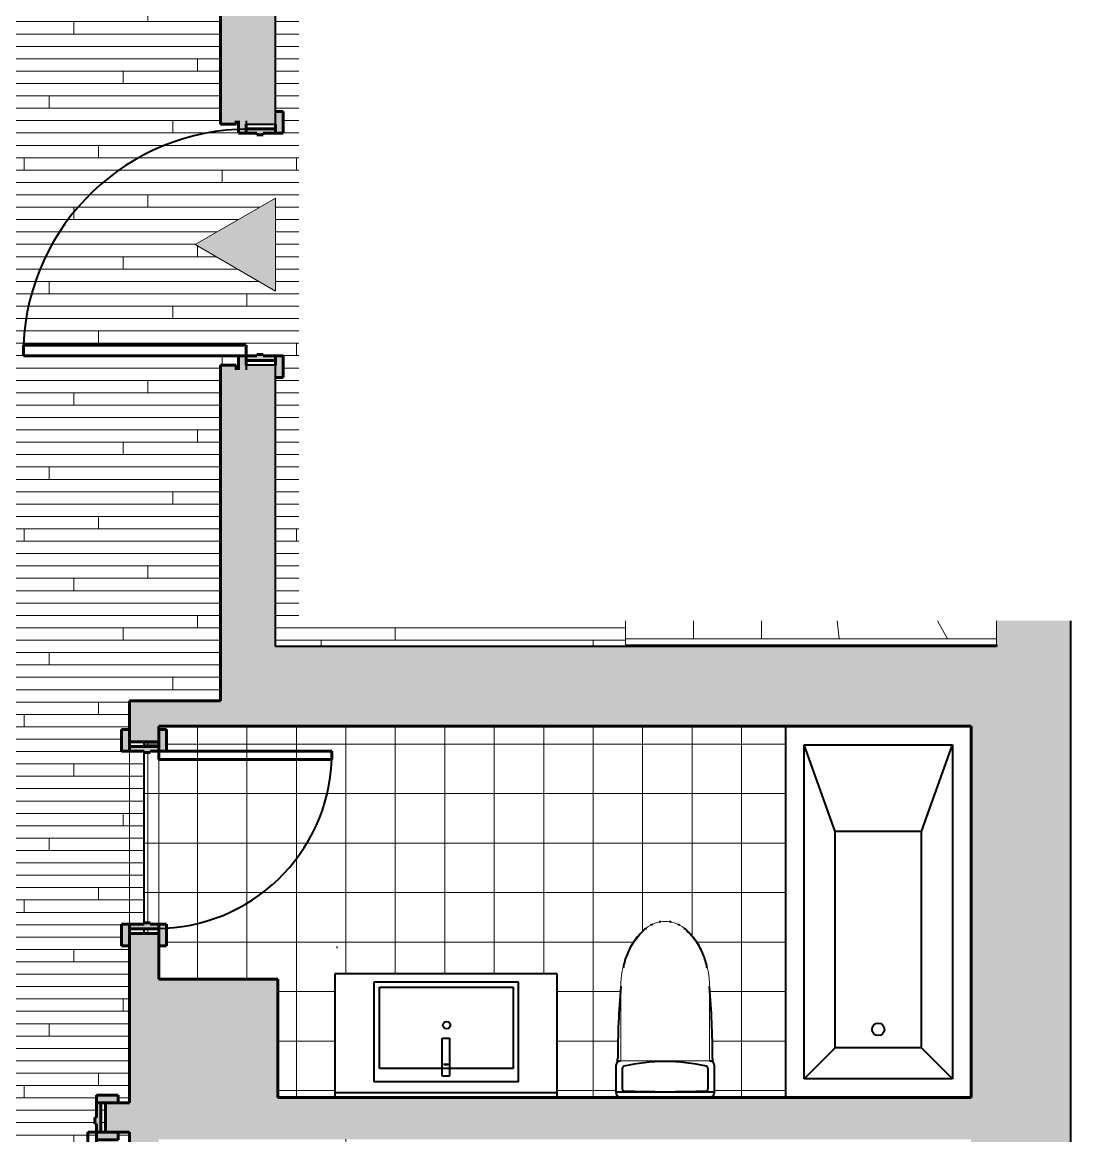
# Model space of a CAD drawing. Header units: inches. Extents: x 247 to 1312, y -3936 to 1080.
# Drawn here: x 491.7 to 661.2, y -3751.3 to -3571.3 of the extents above; entities that cross this region are included whole.
import ezdxf

# ---------------------------------------------------------------- set-up
doc = ezdxf.new("R2010")
doc.units = ezdxf.units.IN
doc.header["$MEASUREMENT"] = 0
for name, color, linetype, lineweight in [('A-DETL', 90, 'Continuous', 9), ('A-DETL-GENF', 92, 'Continuous', 9), ('A-DOOR', 31, 'Continuous', 40), ('A-DOOR-FRAM', 31, 'Continuous', 40), ('A-FLOR', 192, 'Continuous', 40), ('A-FLOR-PATT', 8, 'Continuous', 40), ('A-WALL', 113, 'Continuous', 18), ('A-WALL-PATT', 111, 'Continuous', 18), ('I-WALL', 2, 'Continuous', 40), ('P-SANR-FIXT', 6, 'Continuous', 40), ('Q-CASE', 31, 'Continuous', 40)]:
    doc.layers.add(name, color=color, linetype=linetype, lineweight=lineweight)

# ---------------------------------------------------------------- blocks, each defined once
blk = doc.blocks.new('EMBARC Door - A - 36_ x 84_-1819271-UNIT 8')
at = {"layer": 'A-DOOR-FRAM'}
h = blk.add_hatch(color=135, dxfattribs=at)
h.paths.add_polyline_path([(21.5, 2.38), (21.5, 3.63), (18, 3.63), (18, 2.38), (19.5, 2.38)], flags=0)
h.paths.add_polyline_path([(-18, 3.63), (-21.5, 3.63), (-21.5, 2.38), (-18, 2.38)], flags=0)
h = blk.add_hatch(color=135, dxfattribs=at)
h.paths.add_polyline_path([(18.75, -2.37), (18.75, 2.38), (18, 2.38), (18, 0.38), (17.75, 0.38), (17.75, -0.62), (18, -0.62), (18, -2.37)], flags=0)
h.paths.add_polyline_path([(-17.75, 0.38), (-18, 0.38), (-18, 2.38), (-18.75, 2.38), (-18.75, -2.37), (-18, -2.37), (-18, -0.62), (-17.75, -0.62)], flags=0)
h = blk.add_hatch(color=135, dxfattribs=at)
h.paths.add_polyline_path([(20.22, -3.62), (20.22, -2.37), (18, -2.37), (18, -3.62), (19.5, -3.62)], flags=0)
h.paths.add_polyline_path([(-18, -2.37), (-20, -2.37), (-20, -3.62), (-18, -3.62)], flags=0)
at = {"layer": 'A-DOOR', "color": 10, "lineweight": 60}
for p, q in [((16.25, -2.37), (16.25, -38.37)), ((18, -2.37), (16.25, -2.37)), ((18, -2.37), (18, -38.37)), ((18, -38.37), (16.25, -38.37))]:
    blk.add_line(p, q, dxfattribs=at)
at = {"layer": 'A-DOOR', "color": 250}
blk.add_arc((17.73, -1.99), 36.41, 180, 267.6784, dxfattribs=at)
at = {"layer": 'A-DOOR-FRAM', "color": 10, "lineweight": 60}
for p, q in [((-21.5, 2.38), (-21.5, 3.63)), ((-21.5, 3.63), (-18, 3.63)), ((-18, 3.63), (-18, 2.38)), ((18, 3.63), (21.5, 3.63)), ((18, 2.38), (18, 3.63)), ((21.5, 3.63), (21.5, 2.38)), ((-18, 2.38), (-19.5, 2.38)), ((-18.75, -2.37), (-18.75, 2.38)), ((-18.75, 2.38), (-18, 2.38)), ((-18, 2.38), (-18, 0.38)), ((19.5, 2.38), (18, 2.38)), ((18, 2.38), (18.75, 2.38)), ((18, 0.38), (18, 2.38)), ((18.75, 2.38), (18.75, -2.37)), ((-18, 0.38), (-17.75, 0.38)), ((-17.75, 0.38), (-17.75, -0.62)), ((17.75, 0.38), (18, 0.38)), ((17.75, -0.62), (17.75, 0.38)), ((-18, -0.62), (-18, -2.37)), ((-17.75, -0.62), (-18, -0.62)), ((18, -0.62), (17.75, -0.62)), ((18, -2.37), (18, -0.62)), ((-19.5, -2.37), (-18, -2.37)), ((-18, -2.37), (-18.75, -2.37)), ((-18, -2.37), (-18, -3.62)), ((18, -3.62), (18, -2.37)), ((18, -2.37), (19.5, -2.37)), ((18.75, -2.37), (18, -2.37)), ((-18, -3.62), (-20, -3.62)), ((20.22, -3.62), (18, -3.62))]:
    blk.add_line(p, q, dxfattribs=at)
blk = doc.blocks.new('EMBARC Door - 28_ x 84_ -BATHROOM-1130415-UNIT 8')
at = {"layer": 'A-DOOR-FRAM'}
h = blk.add_hatch(color=135, dxfattribs=at)
h.paths.add_polyline_path([(-17.5, 2.375), (-14, 2.375), (-14, 3.625), (-17.5, 3.625)], flags=0)
h.paths.add_polyline_path([(14, 2.375), (17.5, 2.375), (17.5, 3.625), (14, 3.625)], flags=0)
h = blk.add_hatch(color=135, dxfattribs=at)
h.paths.add_polyline_path([(-14.75, -2.375), (-14, -2.375), (-14, -1), (-13.75, -1), (-13.75, 0), (-14, 0), (-14, 2.375), (-14.75, 2.375)], flags=0)
h.paths.add_polyline_path([(13.75, -1), (14, -1), (14, -2.375), (14.75, -2.375), (14.75, 2.375), (14, 2.375), (14, 0), (13.75, 0)], flags=0)
h = blk.add_hatch(color=135, dxfattribs=at)
h.paths.add_polyline_path([(-17.5, -3.625), (-14, -3.625), (-14, -2.375), (-17.5, -2.375)], flags=0)
h.paths.add_polyline_path([(14, -2.375), (14, -3.625), (17.5, -3.625), (17.5, -2.375), (15.5, -2.375)], flags=0)
at = {"layer": 'A-DOOR', "color": 10, "lineweight": 60}
for p, q in [((12.625, -2.375), (12.625, -30.375)), ((14, -2.375), (12.625, -2.375)), ((14, -2.375), (14, -30.375)), ((14, -30.375), (12.625, -30.375))]:
    blk.add_line(p, q, dxfattribs=at)
at = {"layer": 'A-DOOR', "color": 250}
blk.add_arc((13.725, -1.991), 28.405, 180, 267.78054, dxfattribs=at)
at = {"layer": 'A-DOOR-FRAM', "color": 10, "lineweight": 60}
for p, q in [((-17.5, 2.375), (-17.5, 3.625)), ((-17.5, 3.625), (-14, 3.625)), ((-14, 3.625), (-14, 2.375)), ((14, 3.625), (17.5, 3.625)), ((14, 2.375), (14, 3.625)), ((17.5, 3.625), (17.5, 2.375)), ((-14, 2.375), (-15.5, 2.375)), ((-14.75, -2.375), (-14.75, 2.375)), ((-14.75, 2.375), (-14, 2.375)), ((-14, 2.375), (-14, 0)), ((15.5, 2.375), (14, 2.375)), ((14, 2.375), (14.75, 2.375)), ((14, 0), (14, 2.375)), ((14.75, 2.375), (14.75, -2.375)), ((-14, 0), (-13.75, 0)), ((-13.75, 0), (-13.75, -1)), ((13.75, 0), (14, 0)), ((13.75, -1), (13.75, 0)), ((-14, -1), (-14, -2.375)), ((-13.75, -1), (-14, -1)), ((14, -1), (13.75, -1)), ((14, -2.375), (14, -1)), ((-17.5, -3.625), (-17.5, -2.375)), ((-15.5, -2.375), (-14, -2.375)), ((-14, -2.375), (-14.75, -2.375)), ((-14, -2.375), (-14, -3.625)), ((14, -3.625), (14, -2.375)), ((14, -2.375), (15.5, -2.375)), ((14.75, -2.375), (14, -2.375)), ((17.5, -2.375), (17.5, -3.625)), ((-14, -3.625), (-17.5, -3.625)), ((17.5, -3.625), (14, -3.625))]:
    blk.add_line(p, q, dxfattribs=at)
blk = doc.blocks.new('BaseCabinet_Floating_vanity single_medicine cabinet - BaseCabinet_Floating_vanity single_medicine cabinet-554004-UNIT 8')
at = {"layer": 'Q-CASE', "color": 250}
for p, q in [((-17.26, 0), (-17.26, -20)), ((18.68, -20), (18.68, 0)), ((-17.26, -0.75), (18.74, -0.75)), ((-11.01, -2.5), (12.36, -2.5)), ((-11.01, -2.5), (-11.01, -18.62)), ((0.14, -9.58), (0.14, -3.44)), ((0.14, -3.44), (1.33, -3.44)), ((1.33, -3.44), (1.33, -9.58)), ((12.36, -18.62), (12.36, -2.5)), ((-10.14, -17.83), (-10.14, -4.7)), ((-10.14, -4.7), (11.49, -4.7)), ((0.14, -5.31), (1.14, -5.31)), ((0.96, -5.31), (0.42, -5.31)), ((11.49, -4.7), (11.49, -17.83)), ((1.33, -9.58), (0.14, -9.58)), ((11.49, -17.83), (-10.14, -17.83)), ((-11.01, -18.62), (12.36, -18.62)), ((-17.26, -20), (18.68, -20)), ((18.24, -24.25), (18.41, -24.25))]:
    blk.add_line(p, q, dxfattribs=at)
blk.add_circle((0.61, -11.69), 0.595, dxfattribs=at)
blk = doc.blocks.new('Tub- Duravit Starck 30x60 4 frost - Tub- Duravit Starck 30x60 4 frost-1353276-UNIT 8')
at = {"layer": 'P-SANR-FIXT', "color": 250}
for p, q in [((-9.5, 7), (-23.5, 12)), ((-23.5, -12), (-23.5, 12)), ((-23.5, 12), (30.5, 12)), ((25.5, 7), (30.5, 12)), ((30.5, 12), (30.5, -12)), ((-9.5, 7), (-9.5, -7)), ((25.5, 7), (-9.5, 7)), ((25.5, 7), (25.5, -7)), ((-9.5, -7), (-23.5, -12)), ((25.5, -7), (-9.5, -7)), ((25.5, -7), (30.5, -12)), ((30.5, -12), (-23.5, -12)), ((-26.5, -15), (33.5, -15))]:
    blk.add_line(p, q, dxfattribs=at)
blk.add_circle((22.49, 0), 1, dxfattribs=at)
blk = doc.blocks.new('EMBARC Door - 32_ x 84_ BEDROOM-1132056-UNIT 8')
at = {"layer": 'A-DOOR-FRAM'}
h = blk.add_hatch(color=135, dxfattribs=at)
h.paths.add_polyline_path([(-16, 2.375), (-16, 3.625), (-19.5, 3.625), (-19.5, 2.375), (-17.5, 2.375)], flags=0)
h.paths.add_polyline_path([(16, 2.375), (19.5, 2.375), (19.5, 3.625), (16, 3.625)], flags=0)
h = blk.add_hatch(color=135, dxfattribs=at)
h.paths.add_polyline_path([(-16.75, -2.375), (-16, -2.375), (-16, -1), (-15.75, -1), (-15.75, 0), (-16, 0), (-16, 2.375), (-16.75, 2.375)], flags=0)
h.paths.add_polyline_path([(16.75, -2.375), (16.75, 2.375), (16, 2.375), (16, 0), (15.75, 0), (15.75, -1), (16, -1), (16, -2.375)], flags=0)
h = blk.add_hatch(color=135, dxfattribs=at)
h.paths.add_polyline_path([(-17.5, -3.625), (-16, -3.625), (-16, -2.375), (-19.5, -2.375), (-19.5, -3.625)], flags=0)
h.paths.add_polyline_path([(17.5, -3.625), (19.5, -3.625), (19.5, -2.375), (16, -2.375), (16, -3.625)], flags=0)
at = {"layer": 'A-DOOR', "color": 10, "lineweight": 60}
for p, q in [((14.625, -2.375), (14.625, -34.375)), ((16, -2.375), (14.625, -2.375)), ((16, -2.375), (16, -34.375)), ((16, -34.375), (14.625, -34.375))]:
    blk.add_line(p, q, dxfattribs=at)
at = {"layer": 'A-DOOR', "color": 250}
blk.add_arc((15.725, -1.991), 32.403, 180, 268.05446, dxfattribs=at)
at = {"layer": 'A-DOOR-FRAM', "color": 10, "lineweight": 60}
for p, q in [((-19.5, 2.375), (-19.5, 3.625)), ((-19.5, 3.625), (-16, 3.625)), ((-16, 3.625), (-16, 2.375)), ((16, 3.625), (19.5, 3.625)), ((16, 2.375), (16, 3.625)), ((19.5, 3.625), (19.5, 2.375)), ((-16, 2.375), (-17.5, 2.375)), ((-16.75, -2.375), (-16.75, 2.375)), ((-16.75, 2.375), (-16, 2.375)), ((-16, 2.375), (-16, 0)), ((17.5, 2.375), (16, 2.375)), ((16, 2.375), (16.75, 2.375)), ((16, 0), (16, 2.375)), ((16.75, 2.375), (16.75, -2.375)), ((-16, 0), (-15.75, 0)), ((-15.75, 0), (-15.75, -1)), ((15.75, 0), (16, 0)), ((15.75, -1), (15.75, 0)), ((-16, -1), (-16, -2.375)), ((-15.75, -1), (-16, -1)), ((16, -1), (15.75, -1)), ((16, -2.375), (16, -1)), ((-19.5, -3.625), (-19.5, -2.375)), ((-17.5, -2.375), (-16, -2.375)), ((-16, -2.375), (-16.75, -2.375)), ((-16, -2.375), (-16, -3.625)), ((16, -3.625), (16, -2.375)), ((16, -2.375), (17.5, -2.375)), ((16.75, -2.375), (16, -2.375)), ((19.5, -2.375), (19.5, -3.625)), ((-16, -3.625), (-19.5, -3.625)), ((19.5, -3.625), (16, -3.625))]:
    blk.add_line(p, q, dxfattribs=at)
blk = doc.blocks.new('Toilet _TOTO LEGATO 3D_cleaned up - MS624214CEF-429084-UNIT 8')
at = {"layer": 'P-SANR-FIXT', "color": 250}
for p, q in [((-7.18, 14.54), (-7.15, 14.54)), ((7.15, 14.54), (7.18, 14.54)), ((-7.91, 9.34), (-7.91, 13.95)), ((-7.91, 13.75), (7.92, 13.75)), ((-6.93, 13.23), (-6.93, 9.92)), ((6.93, 9.92), (6.93, 13.23)), ((7.92, 13.95), (7.92, 9.34)), ((-7.68, 8.33), (-7.68, 8.88)), ((7.68, 8.87), (7.68, 8.33))]:
    blk.add_line(p, q, dxfattribs=at)
for centre, radius, start, end in [((-7.32, 13.95), 0.591, 92.1383, 180), ((0, -182.17), 196.85, 91.2915, 92.1383), ((0, -182.17), 196.85, 87.8617, 88.7085), ((7.33, 13.95), 0.591, 0, 87.8617), ((-6.58, 13.23), 0.348, 91.929, 180), ((0, -182.17), 195.86, 88.071, 91.929), ((6.58, 13.23), 0.348, 360, 88.071), ((-7.32, 9.34), 0.591, 180, 255.5423), ((-6.58, 9.92), 0.348, 180, 256.6907), ((0, 37.75), 28.94, 256.6907, 283.3093), ((6.58, 9.92), 0.348, 283.3093, 360), ((7.33, 9.34), 0.591, 284.4577, 0), ((130.13, 8.33), 137.8, 180, 184.8441), ((0, 37.75), 29.92, 255.5423, 256.166), ((0, 37.75), 29.92, 283.834, 284.4577), ((-130.13, 8.33), 137.8, 355.1559, 360), ((3.9, -4.41), 10.87, 210.6767, 211.8641), ((-3.9, -4.41), 10.87, 328.0504, 329.259), ((3.9, -4.41), 10.87, 217.7104, 219.7726), ((-3.9, -4.41), 10.87, 320.2019, 322.2678), ((0, -8.96), 4.88, 240.64, 245.2377), ((0, -8.96), 4.88, 258.2519, 261.8974), ((0, -8.96), 4.88, 278.0737, 281.7481), ((0, -8.96), 4.88, 294.7623, 299.36)]:
    blk.add_arc(centre, radius, start, end, dxfattribs=at)
for points in [[(-6.79, -6.34), (-6.77, -6.44), (-6.75, -6.54), (-6.73, -6.64)], [(6.73, -6.64), (6.75, -6.54), (6.77, -6.44), (6.79, -6.34)], [(-5.18, -10.37), (-5.23, -10.3), (-5.32, -10.16), (-5.4, -10.02), (-5.44, -9.95)], [(-5.05, -10.56), (-5.1, -10.5), (-5.14, -10.43), (-5.18, -10.37)], [(5.18, -10.37), (5.14, -10.43), (5.1, -10.5), (5.05, -10.56)], [(5.43, -9.96), (5.4, -10.03), (5.31, -10.16), (5.23, -10.3), (5.18, -10.37)], [(-4.4, -11.42), (-4.43, -11.39), (-4.45, -11.35), (-4.48, -11.32)], [(3.49, -12.37), (3.34, -12.51), (3.19, -12.64), (3.02, -12.76)], [(4.48, -11.33), (4.45, -11.36), (4.42, -11.39), (4.4, -11.42)]]:
    blk.add_open_spline(points, degree=3, dxfattribs=at)
for points, knots in [([(-6.73, -6.64), (-6.65, -7), (-6.46, -7.72), (-5.94, -9.12), (-5.2, -10.42), (-4.28, -11.58), (-3.76, -12.12), (-3.49, -12.37)], [0, 0, 0, 0, 0.166667, 0.333333, 0.666667, 0.833333, 1, 1, 1, 1]), ([(3.49, -12.37), (3.76, -12.12), (4.28, -11.58), (5.2, -10.42), (5.94, -9.12), (6.46, -7.72), (6.65, -7), (6.73, -6.64)], [0, 0, 0, 0, 0.166667, 0.333333, 0.666667, 0.833333, 1, 1, 1, 1]), ([(-4.58, -11.2), (-4.6, -11.17), (-4.69, -11.07), (-4.77, -10.96), (-4.83, -10.87)], [0.6308205, 0.6308205, 0.6308205, 0.6308205, 0.6666667, 0.779503, 0.779503, 0.779503, 0.779503]), ([(-3.49, -12.37), (-3.69, -12.19), (-3.92, -11.96), (-4.15, -11.71), (-4.18, -11.67)], [0, 0, 0, 0, 0.3333333, 0.3979979, 0.3979979, 0.3979979, 0.3979979]), ([(-3.02, -12.76), (-3.08, -12.72), (-3.24, -12.6), (-3.39, -12.46), (-3.49, -12.37)], [0.7877482, 0.7877482, 0.7877482, 0.7877482, 0.8571429, 1, 1, 1, 1]), ([(4.18, -11.67), (4.15, -11.71), (3.92, -11.96), (3.69, -12.19), (3.49, -12.37)], [0.6020926, 0.6020926, 0.6020926, 0.6020926, 0.6666667, 1, 1, 1, 1]), ([(4.83, -10.87), (4.77, -10.96), (4.68, -11.07), (4.6, -11.17), (4.58, -11.2)], [0.2205907, 0.2205907, 0.2205907, 0.2205907, 0.3333333, 0.3707003, 0.3707003, 0.3707003, 0.3707003])]:
    blk.add_open_spline(points, degree=3, knots=knots, dxfattribs=at)

msp = doc.modelspace()

# ---------------------------------------------------------------- hatches: boundary and pattern name
at = {"layer": 'A-DETL-GENF'}
for color, points in [(55, [(525, -3587.25), (530.25, -3587.25), (530.25, -3506.12), (525, -3503), (525, -3529.99)]), (7, [(532.62, -3614.75), (532.62, -3599.75), (519.63, -3607.25)]), (55, [(655.25, -3683.06), (655.25, -3674.59), (530.25, -3674.59), (530.25, -3627.47), (525, -3627.47), (525, -3683.06), (610.01, -3683.06)]), (55, [(530.25, -3748.5), (530.25, -3728.62), (511.37, -3728.62), (511.37, -3748.5)])]:
    msp.add_hatch(color=color, dxfattribs=at).paths.add_polyline_path(points, flags=0)
at = {"layer": 'A-FLOR-PATT', "lineweight": 9}
h = msp.add_hatch(dxfattribs=at)
h.set_pattern_fill('FP_2', color=43, style=0, pattern_type=2)
h.set_pattern_definition([(0, (0, 0.8), (0, 2), []), (90, (0, 0.8), (-8, 8), [2, -28]), (90, (12, 4.8), (-8, 8), [2, -28])])
h.paths.add_polyline_path([(367.61, -3919.87), (440.77, -3919.87), (482.59, -3857.87), (557.62, -3857.87), (557.62, -3853.15), (556.37, -3853.15), (556.37, -3849.65), (560, -3849.65), (560, -3821.65), (556.37, -3821.65), (556.37, -3818.15), (557.62, -3818.15), (557.62, -3813.75), (553.87, -3813.75), (553.87, -3815), (550.37, -3815), (550.37, -3812.37), (550.12, -3812.37), (550.12, -3811.37), (550.37, -3811.37), (550.37, -3807.75), (553.87, -3807.75), (553.87, -3809), (572, -3809), (572, -3751.87), (513.75, -3751.87), (513.75, -3809), (518.87, -3809), (518.87, -3807.75), (522.37, -3807.75), (522.37, -3811.37), (522.62, -3811.37), (522.62, -3812.37), (522.37, -3812.37), (522.37, -3815), (518.87, -3815), (518.87, -3813.75), (509, -3813.75), (509, -3750.74), (507.16, -3750.74), (507.16, -3751.99), (503.66, -3751.99), (503.66, -3749.37), (503.41, -3749.37), (503.41, -3748.37), (503.66, -3748.37), (503.66, -3744.74), (507.16, -3744.74), (507.16, -3745.99), (509, -3745.99), (509, -3720.62), (507.75, -3720.62), (507.75, -3717.12), (511.37, -3717.12), (511.37, -3689.12), (507.75, -3689.12), (507.75, -3685.62), (509, -3685.62), (509, -3681), (523.75, -3681), (523.75, -3626.75), (526.25, -3626.75), (526.25, -3627.47), (526.62, -3627.47), (526.62, -3625.25), (529.62, -3625.25), (529.62, -3625), (530.62, -3625), (530.62, -3625.25), (533.87, -3625.25), (533.87, -3628.75), (532.62, -3628.75), (532.62, -3672.22), (649.25, -3672.22), (649.25, -3671.97), (589.25, -3671.97), (589.25, -3668.05), (536.41, -3668.05), (536.41, -3515), (532.62, -3515), (532.62, -3585.75), (533.87, -3585.75), (533.87, -3589.25), (530.62, -3589.25), (530.62, -3589.5), (529.62, -3589.5), (529.62, -3589.25), (526.62, -3589.25), (526.62, -3587.25), (526.25, -3587.25), (526.25, -3587.75), (523.75, -3587.75), (523.75, -3540.23), (496.97, -3540.23), (496.97, -3538.48), (523.75, -3538.48), (523.72, -3537.98), (523.65, -3538.05), (523.55, -3538.08), (496.97, -3538.08), (496.97, -3536.07), (496.89, -3536.05), (496.85, -3535.99), (496.77, -3535.98), (496.71, -3536.02), (496.7, -3536.07), (496.62, -3536.07), (496.6, -3537.98), (496.56, -3538.02), (496.43, -3538.08), (495.2, -3538.08), (495.03, -3537.98), (495, -3537.88), (495, -3537.05), (493.97, -3537.03), (493.95, -3537.01), (493.88, -3536.98), (493.82, -3536.86), (493.83, -3535.23), (493.93, -3535.14), (493.95, -3535.11), (495, -3535.09), (495, -3510.04), (495.22, -3509.82), (495.37, -3508.34), (495.47, -3508.18), (495.55, -3508.13), (495.74, -3508.08), (496.43, -3508.08), (496.6, -3508.18), (496.62, -3508.28), (496.62, -3510.09), (496.7, -3510.11), (496.75, -3510.17), (496.82, -3510.18), (496.88, -3510.14), (496.9, -3510.09), (496.97, -3510.09), (496.97, -3508.08), (523.55, -3508.08), (523.72, -3508.18), (523.75, -3508.28), (523.72, -3507.68), (496.97, -3507.68), (496.97, -3505.93), (499.75, -3505.93), (499.75, -3432.25), (473.5, -3432.25), (473.5, -3434.62), (472.25, -3435.62), (471.75, -3435.62), (470.31, -3437.06), (446.81, -3437.06), (445.37, -3435.62), (444.87, -3435.62), (443.62, -3434.62), (443.62, -3432.25), (403.75, -3432.25), (403.75, -3408.25), (315.62, -3408.25), (315.62, -3414.13), (263.29, -3466.46), (263.29, -3541.27), (313.77, -3591.75), (339.95, -3591.75), (339.95, -3571.56), (465.95, -3571.56), (465.95, -3591.75), (465.82, -3591.75), (465.82, -3615.63), (461.07, -3615.63), (461.07, -3596.5), (426.07, -3596.5), (426.07, -3680.5), (461.07, -3680.5), (461.07, -3675.63), (465.82, -3675.63), (465.82, -3689.38), (467.07, -3689.38), (467.07, -3692.88), (463.45, -3692.88), (463.45, -3693.13), (462.45, -3693.13), (462.45, -3692.88), (459.82, -3692.88), (459.82, -3689.38), (461.07, -3689.38), (461.07, -3685.25), (421.32, -3685.25), (421.32, -3596.5), (315.62, -3596.5), (315.62, -3710.87), (330, -3710.87), (330, -3733.74), (348.95, -3733.74), (348.95, -3740.49), (330, -3740.49), (330, -3764.99), (461.07, -3764.99), (461.07, -3740.49), (408.95, -3740.49), (408.95, -3733.74), (461.07, -3733.74), (461.07, -3728.38), (459.82, -3728.38), (459.82, -3724.88), (462.45, -3724.88), (462.45, -3724.63), (463.45, -3724.63), (463.45, -3724.88), (467.07, -3724.88), (467.07, -3728.38), (465.82, -3728.38), (465.82, -3745.99), (468.16, -3745.99), (468.16, -3744.74), (471.66, -3744.74), (471.66, -3748.37), (471.91, -3748.37), (471.91, -3749.37), (471.66, -3749.37), (471.66, -3751.99), (468.16, -3751.99), (468.16, -3750.74), (465.82, -3750.74), (465.82, -3769.74), (330, -3769.74), (330, -3787.87), (315.62, -3787.87), (315.62, -3857.87), (325.79, -3857.87), (366.76, -3918.6)], flags=0)
h.paths.add_polyline_path([(560, -3851.15), (560, -3850.4), (557.62, -3850.4), (557.62, -3851.15)], flags=0)
h.paths.add_polyline_path([(416.96, -3849.91), (357.96, -3849.91), (357.96, -3770.91), (417.96, -3770.91), (417.96, -3849.91), (417.82, -3849.91)], flags=0)
h.paths.add_polyline_path([(557.62, -3820.9), (560, -3820.9), (560, -3820.15), (557.62, -3820.15)], flags=0)
h.paths.add_polyline_path([(521.62, -3813.75), (521.62, -3809), (520.87, -3809), (520.87, -3813.75)], flags=0)
h.paths.add_polyline_path([(551.87, -3813.75), (551.87, -3809), (551.12, -3809), (551.12, -3813.75)], flags=0)
h.paths.add_polyline_path([(343.46, -3784.91), (343.46, -3771.91), (356.46, -3771.91), (356.46, -3784.91), (343.46, -3784.91)], flags=0)
h.paths.add_polyline_path([(419.46, -3784.91), (419.46, -3771.91), (432.46, -3771.91), (432.46, -3784.91), (419.46, -3784.91)], flags=0)
h.paths.add_polyline_path([(470.16, -3750.74), (470.91, -3750.74), (470.91, -3745.99), (470.16, -3745.99), (470.16, -3749.37)], flags=0)
h.paths.add_polyline_path([(504.41, -3750.74), (505.16, -3750.74), (505.16, -3745.99), (504.41, -3745.99), (504.41, -3749.37)], flags=0)
h.paths.add_polyline_path([(461.07, -3726.38), (465.82, -3726.38), (465.82, -3725.63), (461.07, -3725.63)], flags=0)
h.paths.add_polyline_path([(509, -3718.62), (511.37, -3718.62), (511.37, -3717.87), (509, -3717.87)], flags=0)
h.paths.add_polyline_path([(463.45, -3692.13), (465.82, -3692.13), (465.82, -3691.38), (461.07, -3691.38), (461.07, -3692.13), (462.45, -3692.13)], flags=0)
h.paths.add_polyline_path([(511.37, -3688.37), (511.37, -3687.62), (509, -3687.62), (509, -3688.37)], flags=0)
h.paths.add_polyline_path([(338.6, -3675.95), (337.6, -3675.95), (337.6, -3596.95), (397.6, -3596.95), (397.6, -3675.95), (348.95, -3675.95)], flags=0)
h.paths.add_polyline_path([(428.83, -3675.75), (428.83, -3646.75), (459.83, -3646.75), (459.83, -3675.75), (445.96, -3675.75)], flags=0)
h.paths.add_polyline_path([(527.87, -3626.75), (532.62, -3626.75), (532.62, -3626), (527.87, -3626)], flags=0)
h.paths.add_polyline_path([(453.57, -3622.2), (429.57, -3622.2), (429.57, -3598.2), (453.57, -3598.2), (453.57, -3615.63)], flags=0)
h.paths.add_polyline_path([(532.62, -3614.75), (519.63, -3607.25), (532.62, -3599.75), (532.62, -3604.94)], flags=0)
h.paths.add_polyline_path([(330.6, -3609.95), (323.09, -3609.95), (323.09, -3596.95), (336.09, -3596.95), (336.09, -3609.95)], flags=0)
h.paths.add_polyline_path([(399.1, -3609.95), (399.1, -3596.95), (412.1, -3596.95), (412.1, -3609.95)], flags=0)
h.paths.add_polyline_path([(529.62, -3588.5), (532.62, -3588.5), (532.62, -3587.75), (527.87, -3587.75), (527.87, -3588.5)], flags=0)
h.paths.add_polyline_path([(391.27, -3551.55), (365.41, -3551.55), (365.41, -3532.85), (401.99, -3532.85), (401.99, -3551.55)], flags=0)
h.paths.add_polyline_path([(320.6, -3551.55), (320.6, -3551.55), (320.61, -3492.1), (406.61, -3492.1), (406.61, -3522.1), (350.6, -3522.1), (350.6, -3551.55), (324.89, -3551.55)], flags=0)
h.paths.add_polyline_path([(533.75, -3506.12), (536.41, -3506.12), (536.41, -3408.25), (533.75, -3408.25), (533.75, -3503)], flags=0)
h.paths.add_polyline_path([(369.69, -3473.38), (369.69, -3471.35), (385.68, -3471.35), (385.67, -3473.38)], flags=0)
h.paths.add_polyline_path([(345.69, -3473.36), (345.69, -3471.34), (361.68, -3471.32), (361.67, -3473.34), (350.6, -3473.36)], flags=0)
h.paths.add_polyline_path([(385.67, -3470.13), (369.68, -3470.13), (369.68, -3465.37), (361.66, -3465.37), (361.67, -3470.09), (345.68, -3470.11), (345.67, -3465.37), (336.56, -3465.37), (336.56, -3457.62), (331.68, -3457.62), (331.68, -3441.63), (336.56, -3441.63), (336.59, -3433.81), (345.67, -3433.81), (345.67, -3429.11), (361.66, -3429.13), (361.68, -3433.81), (369.67, -3433.81), (369.67, -3429.13), (385.66, -3429.14), (385.68, -3433.81), (395.49, -3433.81), (395.49, -3441.62), (400.23, -3441.62), (400.23, -3457.6), (395.49, -3457.6), (395.49, -3465.37), (385.67, -3465.37)], flags=0)
h.paths.add_polyline_path([(328.43, -3457.63), (328.43, -3441.64), (330.46, -3441.64), (330.46, -3457.63)], flags=0)
h.paths.add_polyline_path([(401.46, -3457.62), (401.46, -3441.62), (403.48, -3441.62), (403.48, -3457.62)], flags=0)
h.paths.add_polyline_path([(448.62, -3436.06), (468.5, -3436.06), (469.21, -3435.87), (469.46, -3435.62), (447.66, -3435.62), (447.9, -3435.87)], flags=0)
h.paths.add_polyline_path([(385.67, -3427.92), (369.68, -3427.9), (369.68, -3425.88), (385.68, -3425.89)], flags=0)
h.paths.add_polyline_path([(361.68, -3427.9), (345.68, -3427.89), (345.68, -3425.86), (361.68, -3425.88)], flags=0)
h.paths.add_polyline_path([(523.75, -3398.25), (536.41, -3398.25), (536.41, -3388.68), (312.17, -3388.68), (315.62, -3392.14), (315.62, -3398.25), (500.64, -3398.25)], flags=0)
h = msp.add_hatch(dxfattribs=at)
h.set_pattern_fill('FP_3', color=9, style=0, pattern_type=2)
h.set_pattern_definition([(0, (0, 0), (0, 8), []), (90, (0, 0), (-8, 5e-16), [])])
h.paths.add_polyline_path([(533, -3745.12), (542.25, -3745.12), (542.25, -3725.12), (578.18, -3725.12), (578.18, -3745.12), (591.21, -3745.12), (588.18, -3745.02), (587.95, -3744.9), (587.79, -3744.7), (587.74, -3744.45), (587.75, -3739.71), (587.86, -3739.48), (587.97, -3739.37), (587.98, -3738.56), (588.11, -3732.85), (588.47, -3727.19), (588.73, -3724.63), (588.87, -3724.16), (588.92, -3723.86), (589.21, -3722.78), (589.6, -3721.74), (590.22, -3720.53), (591.22, -3719.14), (591.38, -3718.93), (592.16, -3718.13), (593.02, -3717.43), (594.14, -3716.91), (595.14, -3716.69), (596.21, -3716.69), (597.38, -3716.98), (598.32, -3717.46), (599.14, -3718.13), (600.09, -3719.14), (600.2, -3719.26), (601.21, -3720.74), (601.7, -3721.74), (602.1, -3722.78), (602.59, -3724.69), (602.89, -3727.98), (603.22, -3733.65), (603.35, -3739.39), (603.51, -3739.59), (603.56, -3739.84), (603.55, -3744.57), (603.44, -3744.81), (603.24, -3744.97), (602.99, -3745.04), (600.09, -3745.12), (615.12, -3745.12), (615.12, -3685.12), (513.75, -3685.12), (513.75, -3685.62), (515, -3685.62), (515, -3689.12), (512.37, -3689.12), (512.37, -3689.37), (511.37, -3689.37), (511.37, -3716.87), (512.37, -3716.87), (512.37, -3717.12), (515, -3717.12), (515, -3720.62), (513.75, -3720.62), (513.75, -3726), (533, -3726), (533, -3741.96)], flags=0)
h.paths.add_polyline_path([(511.37, -3718.62), (513.75, -3718.62), (513.75, -3717.87), (511.37, -3717.87)], flags=0)
h.paths.add_polyline_path([(513.75, -3688.37), (513.75, -3687.62), (511.37, -3687.62), (511.37, -3688.37), (512.37, -3688.37)], flags=0)
at = {"layer": 'A-WALL-PATT'}
h = msp.add_hatch(color=8, dxfattribs=at)
h.paths.add_polyline_path([(525, -3681), (525, -3627.47), (526.25, -3627.47), (526.25, -3626.75), (523.75, -3626.75), (523.75, -3681)], flags=0)
h.paths.add_polyline_path([(523.75, -3587.75), (526.25, -3587.75), (526.25, -3587.25), (525, -3587.25), (525, -3505.17), (524.25, -3505.17), (524.25, -3503), (523.75, -3503), (523.75, -3587.25)], flags=0)
h = msp.add_hatch(color=8, dxfattribs=at)
h.paths.add_polyline_path([(530.25, -3674.59), (532.62, -3674.59), (532.62, -3626.75), (527.87, -3626.75), (527.87, -3627.47), (530.25, -3627.47), (530.25, -3671.3)], flags=0)
h.paths.add_polyline_path([(532.62, -3587.75), (532.62, -3515), (530.25, -3515), (530.25, -3587.25), (527.87, -3587.25), (527.87, -3587.75), (530.25, -3587.75)], flags=0)
for points in [[(661.25, -3874), (661.25, -3668.05), (649.25, -3668.05), (649.25, -3674.59), (655.25, -3674.59), (655.25, -3683.06), (649.25, -3683.06), (649.25, -3874)], [(532.62, -3674.59), (649.25, -3674.59), (649.25, -3672.22), (532.62, -3672.22)], [(530.25, -3685.12), (645.12, -3685.12), (645.12, -3683.06), (525, -3683.06), (525, -3681), (513.75, -3681), (513.75, -3685.12), (525, -3685.12)], [(645.12, -3862), (649.25, -3862), (649.25, -3683.06), (645.12, -3683.06), (645.12, -3857.87)], [(527.75, -3728.62), (527.75, -3726), (513.75, -3726), (513.75, -3728.62)], [(530.25, -3745.12), (533, -3745.12), (533, -3726), (527.75, -3726), (527.75, -3728.62), (530.25, -3728.62), (530.25, -3741.96)], [(645.12, -3751.87), (645.12, -3745.12), (530.25, -3745.12), (530.25, -3748.5), (513.75, -3748.5), (513.75, -3751.87), (610.01, -3751.87)]]:
    msp.add_hatch(color=8, dxfattribs=at).paths.add_polyline_path(points, flags=0)
h = msp.add_hatch(color=8, dxfattribs=at)
h.paths.add_polyline_path([(513.75, -3813.75), (513.75, -3748.5), (511.37, -3748.5), (511.37, -3728.62), (513.75, -3728.62), (513.75, -3718.62), (509, -3718.62), (509, -3813.75)], flags=0)
h.paths.add_polyline_path([(513.75, -3687.62), (513.75, -3681), (509, -3681), (509, -3687.62)], flags=0)
h = msp.add_hatch(color=8, dxfattribs=at)
h.paths.add_polyline_path([(470.16, -3750.74), (470.16, -3745.99), (465.82, -3745.99), (465.82, -3750.74)], flags=0)
h.paths.add_polyline_path([(509, -3750.74), (509, -3745.99), (505.16, -3745.99), (505.16, -3750.74)], flags=0)

# ---------------------------------------------------------------- linework, layer by layer
at = {"layer": 'A-DETL'}
for p, q in [((532.62, -3599.75), (519.63, -3607.25)), ((532.62, -3614.75), (532.62, -3599.75)), ((519.63, -3607.25), (532.62, -3614.75)), ((513.75, -3723.06), (513.75, -3688.31)), ((509, -3723.06), (509, -3688.95)), ((588.47, -3727.19), (588.47, -3739.2)), ((602.84, -3739.2), (602.84, -3727.19)), ((588.47, -3739.2), (602.84, -3739.2))]:
    msp.add_line(p, q, dxfattribs=at)
at = {"layer": 'A-DETL', "lineweight": 18}
for p, q in [((589.25, -3668.05), (589.25, -3671.97)), ((589.25, -3668.05), (589.25, -3671.97)), ((600.25, -3668.05), (600.25, -3670.97)), ((611.25, -3668.05), (611.25, -3670.97)), ((623.45, -3668.05), (623.81, -3670.97)), ((639.7, -3668.05), (641.32, -3670.97)), ((649.25, -3671.97), (649.25, -3668.05)), ((589.25, -3670.97), (649.25, -3670.97)), ((589.25, -3671.97), (649.25, -3671.97)), ((649.25, -3672.22), (589.25, -3672.22))]:
    msp.add_line(p, q, dxfattribs=at)
at = {"layer": 'A-DETL'}
for centre, radius, start, end in [((595.65, -3721.54), 4.88, 44.3552, 135.6448), ((601.43, -3727.19), 12.96, 135.6448, 180), ((589.88, -3727.19), 12.96, 0, 44.3552)]:
    msp.add_arc(centre, radius, start, end, dxfattribs=at)
at = {"layer": 'A-FLOR', "color": 250}
for p, q in [((511.37, -3688.37), (511.37, -3687.62)), ((511.37, -3716.87), (511.37, -3689.37)), ((511.37, -3718.62), (511.37, -3717.87))]:
    msp.add_line(p, q, dxfattribs=at)
at = {"layer": 'A-WALL', "color": 250, "lineweight": 40}
for p, q in [((661.25, -3874), (661.25, -3668.05)), ((649.25, -3671.97), (649.25, -3672.22))]:
    msp.add_line(p, q, dxfattribs=at)
at = {"layer": 'A-WALL', "color": 10, "lineweight": 60}
for p, q in [((533, -3726), (513.75, -3726)), ((533, -3745.12), (533, -3726))]:
    msp.add_line(p, q, dxfattribs=at)
at = {"layer": 'I-WALL', "color": 250}
for p, q in [((532.62, -3587.75), (532.62, -3515)), ((527.87, -3587.25), (527.87, -3587.75)), ((527.87, -3587.75), (532.62, -3587.75)), ((527.87, -3626.75), (527.87, -3627.47)), ((532.62, -3626.75), (527.87, -3626.75)), ((532.62, -3672.22), (532.62, -3626.75)), ((649.25, -3672.22), (532.62, -3672.22))]:
    msp.add_line(p, q, dxfattribs=at)
at = {"layer": 'I-WALL', "color": 10, "lineweight": 60}
for p, q in [((523.75, -3537.88), (523.75, -3587.75)), ((526.25, -3587.75), (526.25, -3587.25)), ((523.75, -3587.75), (526.25, -3587.75)), ((526.25, -3626.75), (523.75, -3626.75)), ((523.75, -3626.75), (523.75, -3681)), ((526.25, -3627.47), (526.25, -3626.75)), ((509, -3681), (509, -3687.62)), ((523.75, -3681), (509, -3681)), ((513.75, -3687.62), (513.75, -3685.12)), ((513.75, -3685.12), (645.12, -3685.12)), ((645.12, -3685.12), (645.12, -3745.12)), ((509, -3687.62), (513.75, -3687.62)), ((509, -3718.62), (509, -3745.99)), ((513.75, -3718.62), (509, -3718.62)), ((513.75, -3726), (513.75, -3718.62)), ((509, -3745.99), (505.16, -3745.99)), ((505.16, -3745.99), (505.16, -3750.74)), ((645.12, -3745.12), (533, -3745.12)), ((505.16, -3750.74), (509, -3750.74)), ((509, -3750.74), (509, -3813.75))]:
    msp.add_line(p, q, dxfattribs=at)

# ---------------------------------------------------------------- block references
at = {"layer": 'A-DOOR', "color": 250}
for name, p, rotation in [('EMBARC Door - A - 36_ x 84_-1819271-UNIT 8', (530.25, -3607.25), 269.9999999999999), ('EMBARC Door - 28_ x 84_ -BATHROOM-1130415-UNIT 8', (511.37, -3703.12), 89.99999999999993)]:
    msp.add_blockref(name, p, dxfattribs=dict(at, rotation=rotation))
msp.add_blockref('EMBARC Door - 32_ x 84_ BEDROOM-1132056-UNIT 8', (487.66, -3748.37), dxfattribs=at)
at = {"layer": 'P-SANR-FIXT', "color": 250}
for name, p, rotation in [('Tub- Duravit Starck 30x60 4 frost - Tub- Duravit Starck 30x60 4 frost-1353276-UNIT 8', (630.12, -3711.62), 270.0000000000002), ('Toilet _TOTO LEGATO 3D_cleaned up - MS624214CEF-429084-UNIT 8', (595.65, -3730.5), 180)]:
    msp.add_blockref(name, p, dxfattribs=dict(at, rotation=rotation))
at = {"layer": 'Q-CASE', "color": 250, "rotation": 180}
msp.add_blockref('BaseCabinet_Floating_vanity single_medicine cabinet - BaseCabinet_Floating_vanity single_medicine cabinet-554004-UNIT 8', (560.92, -3745.12), dxfattribs=at)

doc.saveas('drawing.dxf')
